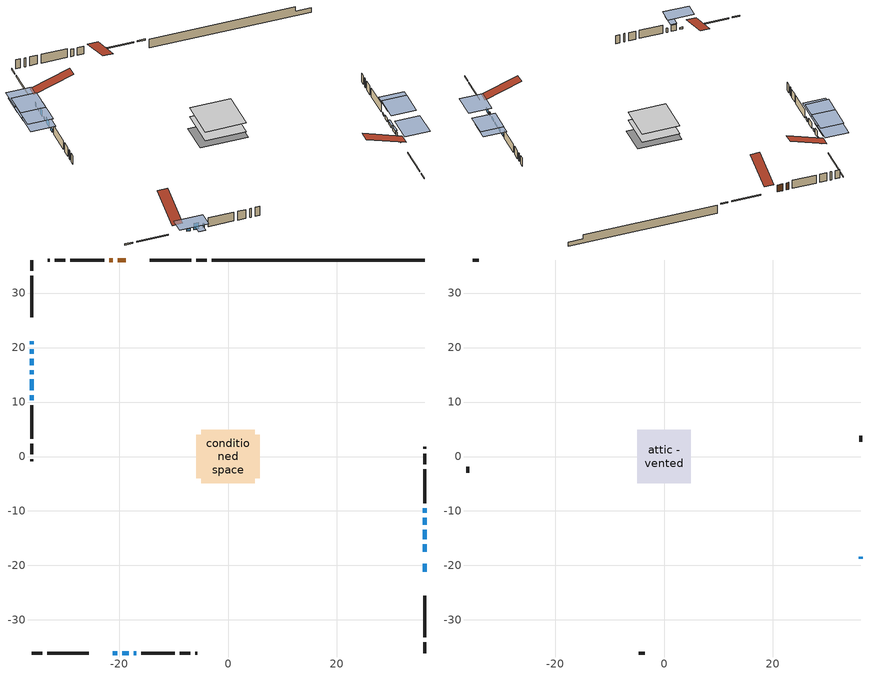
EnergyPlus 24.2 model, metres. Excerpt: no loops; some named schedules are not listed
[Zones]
conditioned space
 floor adiabatic (AdiabaticFloorConstruction): -4.94,-4.94 -4.94,4.94 4.94,4.94 4.94,-4.94 z0.76
 floor foundation (Slab1 construction): -5.79,-3.96 -5.79,3.96 5.79,3.96 5.79,-3.96 z-1.68
 wall outside (RimJoist1 construction): -3.88,36.06 -5.82,36.06 / -36.06,-36.06 -34.12,-36.06 / -36.06,36.06 -36.06,34.12 / 36.06,-36.06 36.06,-34.12 z0.76:1.06
 wall outside (RimJoist2 construction): -6.75,36.06 -14.37,36.06 / -33.19,-36.06 -25.58,-36.06 / -36.06,33.19 -36.06,25.58 / 36.06,-33.19 36.06,-25.58 z0.76:1.06
 wall outside (AdiabaticWallConstruction 1): -18.76,36.06 -20.25,36.06 / -21.18,36.06 -21.82,36.06 z0.76:2.79
 wall outside (AdiabaticWallConstruction): 36.06,-21.18 36.06,-19.65 / 36.06,-12.51 36.06,-11.26 / -36.06,11.22 -36.06,10.36 z0.76:1.62; 36.06,-17.44 36.06,-16.09 / -36.06,15.8 -36.06,15.11 z0.76:1.5; 36.06,-15.16 36.06,-13.43 / -36.06,19.64 -36.06,18.88 / -21.18,-36.06 -20.32,-36.06 / 36.06,-10.34 36.06,-9.47 z0.76:1.35; -36.06,21.18 -36.06,20.57 z0.76:1.83; -19.39,-36.06 -18.19,-36.06 z0.76:2.51; -17.27,-36.06 -16.88,-36.06 z0.76:1.98; -36.06,17.95 -36.06,16.73 z0.76:2.54; -36.06,14.19 -36.06,12.15 z0.76:2.49
 wall outside (Wall1 construction): -22.75,36.06 -28.95,36.06 / -15.95,-36.06 -9.75,-36.06 / -36.06,9.43 -36.06,3.23 / 36.06,-8.54 36.06,-2.34 z0.76:3.2
 wall outside (Wall2 construction): -29.88,36.06 -31.79,36.06 / -8.82,-36.06 -6.91,-36.06 / -36.06,2.3 -36.06,0.39 / 36.06,-1.41 36.06,0.5 z0.76:3.2
 wall outside (Wall3 construction): -32.72,36.06 -33.1,36.06 / -5.99,-36.06 -5.6,-36.06 / -36.06,-0.54 -36.06,-0.92 / 36.06,1.43 36.06,1.81 z0.76:3.2
 wall foundation (FoundationWall1 construction): -2.95,36.06,-1.68 -2.95,36.06,0.76 32.16,36.06,0.76 32.16,36.06,-0.5 36.06,36.06,-0.5 36.06,36.06,-1.68
 window (WindowConstruction): 36.06,-21.18 36.06,-19.65 z0.76:1.62
 window (WindowConstruction 9): 36.06,-17.44 36.06,-16.09 z0.76:1.5
 window (WindowConstruction 10): 36.06,-15.16 36.06,-13.44 z0.76:1.35
 window (WindowConstruction 11): -36.06,21.18 -36.06,20.57 z0.76:1.83
 window (WindowConstruction 12): -36.06,19.64 -36.06,18.88 z0.76:1.35
 window (WindowConstruction 13): -21.18,-36.06 -20.32,-36.06 z0.76:1.35
 window (WindowConstruction 1): 36.06,-12.51 36.06,-11.26 z0.76:1.62
 window (WindowConstruction 2): 36.06,-10.33 36.06,-9.47 z0.76:1.35
 window (WindowConstruction 3): -19.39,-36.06 -18.19,-36.06 z0.76:2.51
 window (WindowConstruction 8): -17.26,-36.06 -16.88,-36.06 z0.76:1.98
 window (WindowConstruction 4): -36.06,17.95 -36.06,16.73 z0.76:2.54
 window (WindowConstruction 5): -36.06,15.8 -36.06,15.11 z0.76:1.5
 window (WindowConstruction 6): -36.06,14.19 -36.06,12.15 z0.76:2.49
 window (WindowConstruction 7): -36.06,11.22 -36.06,10.36 z0.76:1.62
 door (Door): -18.77,36.06 -20.25,36.06 z0.76:2.79
 door (Door 1): -21.18,36.06 -21.82,36.06 z0.76:2.79
 ceiling adiabatic (AdiabaticFloorConstruction): 4.94,-4.94 4.94,4.94 -4.94,4.94 -4.94,-4.94 z0.76
attic - vented
 floor to conditioned space (Floor1 construction Reversed): -4.95,-4.95 -4.95,4.95 4.95,4.95 4.95,-4.95 z3.2
 wall outside (AdiabaticWallConstruction): 36.06,-18.73 36.06,-18.36 z0.76:1.98
 wall outside (Wall4 construction): -34.03,36.06 -35.13,36.06 / -4.68,-36.06 -3.57,-36.06 / -36.06,-1.85 -36.06,-2.95 / 36.06,2.74 36.06,3.84 z0.76:3.2
 window (WindowConstruction 14): 36.06,-18.73 36.06,-18.37 z0.76:1.98
 roof outside (Roof1 construction): -17.84,36.06,3.2 -17.84,26.43,6.41 -15.3,26.43,6.41 -15.3,36.06,3.2; -22.11,-36.06,3.2 -22.11,-26.43,6.41 -24.65,-26.43,6.41 -24.65,-36.06,3.2; -36.06,22.11,3.2 -26.43,22.11,6.41 -26.43,24.65,6.41 -36.06,24.65,3.2; 36.06,-22.11,3.2 26.43,-22.11,6.41 26.43,-24.65,6.41 36.06,-24.65,3.2
shading: 36.06,-17.21 36.06,-23.62 42.16,-23.62 42.16,-17.21 z4.06; 36.06,-15.89 36.06,-17.64 36.47,-17.64 36.47,-15.89 z1.7; 36.06,-13.23 36.06,-15.36 36.47,-15.36 36.47,-13.23 z1.55; -36.06,18.13 -36.06,23.62 -42.16,23.62 -42.16,18.13 z4.27; -36.06,16.44 -36.06,22.08 -42.16,22.08 -42.16,16.44 z3.79; -17.27,-36.06 -24.23,-36.06 -24.23,-39.72 -17.27,-39.72 z4.4; 36.06,-8.82 36.06,-14.95 42.16,-14.95 42.16,-8.82 z4.06; 36.06,-7.03 36.06,-12.78 42.16,-12.78 42.16,-7.03 z3.79; -17.94,-36.06 -19.64,-36.06 -19.64,-39.72 -17.94,-39.72 z2.76; -36.06,14.29 -36.06,20.39 -42.16,20.39 -42.16,14.29 z4.98; -36.06,12.67 -36.06,18.24 -42.16,18.24 -42.16,12.67 z3.94; -36.06,9.71 -36.06,16.63 -42.16,16.63 -42.16,9.71 z4.93; -36.06,7.92 -36.06,13.66 -42.16,13.66 -42.16,7.92 z4.06
[Building]
Building 1: Terrain=Suburbs
[Site:Location]
Ottawa Intl AP_ON: Latitude {deg}=45.32; Longitude {deg}=-75.67; Time Zone {hr}=-5; Elevation {m}=115; Keep Site Location Information=Yes
[Site:GroundTemperature:Shallow]
1.18808, -1.19398, -1.38475, -0.254337, 4.28362, 8.80044, 12.7163, 15.1969, 15.4076, 13.3901, 9.57408, 5.19582
[Site:WaterMainsTemperature]
Calculation Method=Schedule; Temperature Schedule=mains temperature schedule
[Material] Roughness=Rough; Thermal Absorptance=0.9
Name | Thickness {m} | Conductivity {W/m-K} | Density {kg/m3} | Specific Heat {J/kg-K} | Solar Absorptance | Visible Absorptance
asphalt or fiberglass shingles | 0.00635 | 0.162714 | 1121.4 | 1465.45 | 0.4 | 0.4
ceiling loosefill ins | 0.338667 | 0.0480833 | 16.02 | 1046.75 | 0.7 | 0.7
ceiling stud and cavity | 0.1397 | 0.374227 | 65.682 | 1177.47 | 0.7 | 0.7
concrete 4.0 in. | 0.1016 | 1.803125 | 2242.8 | 837.4 | 0.7 | 0.7
concrete 8.0 in. | 0.2032 | 1.803125 | 2242.8 | 837.4 | 0.7 | 0.7
door material | 0.04445 | 0.053851 | 512.64 | 1214.23 | 0.7 | 0.7
exterior vertical ins | 0.0119616 | 0.029427 | 32.04 | 1214.23 | 0.7 | 0.7
floor covering | 0.0127 | 0.0433444 | 54.468 | 1339.84 | 0.6 | 0.6
floor rigid ins; wall rigid ins | 0.512978 | 0.029427 | 32.04 | 1214.23 | 0.7 | 0.7
floor stud and cavity | 0.1397 | 1.75129 | 37.0049 | 1207.88 | 0.7 | 0.7
furniture material conditioned space 1 | 0.1524 | 0.115458 | 640.8 | 1214.23 | 0.6 | 0.6
gypsum board | 0.0127 | 0.160291 | 801 | 837.4 | 0.6 | 0.6
gypsum board 1 | 0.0127 | 0.160291 | 801 | 837.4 | 0.7 | 0.7
osb sheathing 0.5 in. | 0.0127 | 0.115458 | 512.64 | 1214.23 | 0.7 | 0.7
osb sheathing 0.75 in. | 0.01905 | 0.115458 | 512.64 | 1214.23 | 0.7 | 0.7
osb sheathing 2.0 in. | 0.0508 | 0.115458 | 512.64 | 1214.23 | 0.7 | 0.7
rim joist rigid ins | 0.051816 | 0.029427 | 32.04 | 1214.23 | 0.7 | 0.7
rim joist stud and cavity | 0.0508 | 0.0341995 | 125.044 | 1163.47 | 0.6 | 0.6
rim joist stud and cavity 1 | 0.0508 | 0.0384369 | 125.044 | 1163.47 | 0.6 | 0.6
wall stud and cavity | 0.1397 | 0.0981912 | 139.0536 | 1170.24 | 0.7 | 0.7
wall stud and cavity 1 | 0.1397 | 0.0927935 | 139.0536 | 1170.24 | 0.7 | 0.7
wall stud and cavity 2 | 0.1397 | 0.157732 | 139.0536 | 1170.24 | 0.7 | 0.7
wall stud and cavity 3 | 0.0889 | 6.1454 | 50.32683 | 1063.81 | 0.6 | 0.6
wall stud and cavity 4 | 0.0889 | 0.380278 | 52.3479 | 1209.89 | 0.7 | 0.7
wall stud and cavity 5 | 0.0889 | 0.391764 | 83.0341 | 1211.67 | 0.7 | 0.7
wood siding | 0.0254 | 0.102417 | 544.68 | 1172.36 | 0.4 | 0.4
wood siding 1 | 0.00254 | 0.102417 | 544.68 | 1172.36 | 0.4 | 0.4
wood siding 2; wood siding 3; wood siding 4 | 0.0254 | 0.102417 | 544.68 | 1172.36 | 0.7 | 0.7
[WindowMaterial:SimpleGlazingSystem]
Name | U-Factor {W/m2-K} | Solar Heat Gain Coefficient
WindowMaterial | 2.29902 | 0.52
WindowMaterial 1 | 2.347853 | 0.5
WindowMaterial 10 | 7.55855 | 0.69
WindowMaterial 11 | 2.47107 | 0.45
WindowMaterial 12 | 7.63918 | 0.68
WindowMaterial 13 | 4.397611 | 0.64
WindowMaterial 2 | 2.75156 | 0.34
WindowMaterial 3 | 2.11562 | 0.58
WindowMaterial 4 | 2.10994 | 0.58
WindowMaterial 5 | 7.56366 | 0.68
WindowMaterial 6 | 2.03613 | 0.61
WindowMaterial 7 | 2.46539 | 0.46
WindowMaterial 8 | 4.36809 | 0.64
WindowMaterial 9 | 7.22469 | 0.73
[Construction]
AdiabaticFloorConstruction: floor stud and cavity, floor rigid ins, osb sheathing 0.75 in., floor covering
AdiabaticWallConstruction: wood siding 3, wall rigid ins, wall stud and cavity 4, gypsum board
AdiabaticWallConstruction 1: wood siding 4, wall rigid ins, wall stud and cavity 4, gypsum board
Door; Door 1: door material
Floor1 construction Reversed: gypsum board, ceiling stud and cavity, ceiling loosefill ins
FoundationWall1 construction: concrete 8.0 in., gypsum board 1
furniture construction conditioned space 1: furniture material conditioned space 1
PartitionWallConstruction: gypsum board, wall stud and cavity 5, gypsum board
RimJoist1 construction: wood siding 2, osb sheathing 2.0 in., rim joist stud and cavity
RimJoist2 construction: wood siding 2, rim joist rigid ins, osb sheathing 2.0 in., rim joist stud and cavity 1
Roof1 construction: asphalt or fiberglass shingles
Slab1 construction: concrete 4.0 in.
Wall1 construction: wood siding, osb sheathing 0.5 in., wall stud and cavity, gypsum board
Wall2 construction: wood siding, osb sheathing 0.5 in., wall stud and cavity 1, gypsum board
Wall3 construction: wood siding, osb sheathing 0.5 in., wall stud and cavity 2, gypsum board
Wall4 construction: wood siding 1, wall stud and cavity 3
WindowConstruction: WindowMaterial
WindowConstruction 1: WindowMaterial 1
WindowConstruction 10; WindowConstruction 13: WindowMaterial 10
WindowConstruction 11: WindowMaterial 11
WindowConstruction 12: WindowMaterial 12
WindowConstruction 14: WindowMaterial 13
WindowConstruction 2: WindowMaterial 2
WindowConstruction 3: WindowMaterial 3
WindowConstruction 4: WindowMaterial 4
WindowConstruction 5: WindowMaterial 5
WindowConstruction 6: WindowMaterial 6
WindowConstruction 7: WindowMaterial 7
WindowConstruction 8: WindowMaterial 8
WindowConstruction 9: WindowMaterial 9
[Zone] Multiplier=1; Part of Total Floor Area=Yes
Name | Volume {m3}
attic - vented | 50.9984
conditioned space | 490.3
[Space]
Name | Zone | Volume {m3}
attic - vented 1 | attic - vented | 50.9984
conditioned space 1 | conditioned space | 490.3
[ZoneInfiltration:EffectiveLeakageArea]
infil attic - vented 1: Zone or Space=attic - vented 1; Schedule=Always On Discrete; Effective Air Leakage Area {cm2}=4119.16; Stack Coefficient=0.000392977; Wind Coefficient=1.33938e-05
[ZoneMixing]
whole house fan mix: Zone or Space=attic - vented; Schedule=Always On Continuous; Design Flow Rate Calculation Method=Flow/Zone; Design Flow Rate {m3/s}=0; Source Zone or Space=conditioned space
[SurfaceProperty:ExposedFoundationPerimeter]
Slab1: Exposed Perimeter Calculation Method=TotalExposedPerimeter; Total Exposed Perimeter {m}=39.015
[InternalMass] Zone or ZoneList=conditioned space; Space or SpaceList=conditioned space 1
Name | Construction | Surface Area {m2}
furniture mass conditioned space 1 | furniture construction conditioned space 1 | 75.8401
partition wall mass | PartitionWallConstruction | 189.6
[Lights]
interior lighting: Zone or ZoneList or Space or SpaceList=conditioned space 1; Schedule=interior lighting schedule; Design Level Calculation Method=LightingLevel; Lighting Level {W}=343.2; Return Air Fraction=0; Fraction Radiant=0.6; Fraction Visible=0.2; Fraction Replaceable=1
[People]
occupants: Zone or ZoneList or Space or SpaceList=conditioned space 1; Number of People Schedule=occupants schedule; Number of People Calculation Method=People; Number of People=3; Fraction Radiant=0.314171; Sensible Heat Fraction=0.56303; Activity Level Schedule=occupants activity schedule; Carbon Dioxide Generation Rate {m3/s-W}=0; Enable ASHRAE 55 Comfort Warnings=No; Mean Radiant Temperature Calculation Type=EnclosureAveraged
[ElectricEquipment] Zone or ZoneList or Space or SpaceList=conditioned space 1; Design Level Calculation Method=EquipmentLevel
Name | Schedule | Design Level {W} | Fraction Latent | Fraction Radiant | Fraction Lost
clothes dryer | clothes dryer schedule | 140.772 | 0.015 | 0.081 | 0.85
clothes washer | clothes washer schedule | 32.1985 | 0.03 | 0.162 | 0.7
cooking range | cooking range schedule | 215.147 | 0.08 | 0.432 | 0.2
dishwasher | dishwasher schedule | 66.8632 | 0.3 | 0.18 | 0.4
fridge | fridge schedule | 72.9452 | 0 | 0.6 | 0
mech vent house fan | mech vent house fan schedule | 19.9167 | 0 | 0 | 0.5
mech vent house fan cfis | mech vent house fan cfis schedule | 0 | 0 | 0 | 0
misc plug loads | misc plug loads schedule | 494.7 | 0.045 | 0.513 | 0.1
whole house fan | Always On Discrete | 0 | 0 | 0 | 1
[OtherEquipment] Zone or ZoneList or Space or SpaceList=conditioned space 1; Design Level Calculation Method=EquipmentLevel
Name | Fuel Type | Schedule | Design Level {W} | Fraction Latent | Fraction Radiant | Fraction Lost
clothes dryer 1 | Electricity | clothes dryer schedule | 0 | 0.015 | 0.081 | 0.85
cooking range 1 | Electricity | cooking range schedule | 0 | 0.08 | 0.432 | 0.2
general water use latent | None | general water use schedule | 62.594 | 1 | 0 | 0
general water use sensible | None | general water use schedule | -61.6891 | 0 | 0.6 | 0
mech vent house fan latent load | None | Always On Discrete | 0 | 1 | 0 | 0
mech vent house fan sensible load | None | Always On Discrete | 0 | 0 | 0 | 0
water heater energy adjustment1 | Electricity | Always On Discrete | 0.01 | 0 | 0 | 1
[ZoneInfiltration:DesignFlowRate] Zone or ZoneList or Space or SpaceList=conditioned space 1; Schedule=Always On Discrete; Design Flow Rate Calculation Method=Flow/Zone; Design Flow Rate {m3/s}=0
infil flow; natural vent flow; whole house fan flow
[ZoneControl:Thermostat]
conditioned space Thermostat: Zone or ZoneList=conditioned space; Control Type Schedule=conditioned space Thermostat Schedule; Control 1=conditioned space temperature setpoint; Temperature Difference Between Cutout And Setpoint {deltaC}=0
[ThermostatSetpoint:DualSetpoint]
conditioned space temperature setpoint: Heating Setpoint Temperature Schedule=heating setpoint; Cooling Setpoint Temperature Schedule=cooling setpoint
[Zone equipment]
conditioned space: electric baseboard
[Foundation:Kiva]
Foundation Kiva 1: Initial Indoor Air Temperature {C}=18; Wall Height Above Grade {m}=0.759988; Wall Depth Below Slab {m}=0.2032; Custom Block Material Name 1=exterior vertical ins; Custom Block Depth 1 {m}=2.43998; Custom Block X Position 1 {m}=0.2159; Custom Block Z Position 1 {m}=0
[Foundation:Kiva:Settings]
Soil Conductivity {W/m-K}=0.849921; Soil Density {kg/m3}=1842.3; Soil Specific Heat {J/kg-K}=418.7; Ground Solar Absorptivity=0.9; Ground Thermal Absorptivity=0.9; Ground Surface Roughness {m}=0.03; Far-Field Width {m}=40; Deep-Ground Boundary Condition=ZeroFlux; Deep-Ground Depth {m}=40; Minimum Cell Dimension {m}=0.2; Maximum Cell Growth Coefficient=3; Simulation Timestep=Timestep
[Exterior:Lights]
exterior lighting: Schedule=exterior lighting schedule; Design Level {W}=75.6
[EnergyManagementSystem:Sensor] Output:Variable or Output:Meter Index Key=conditioned space
Name | Output:Variable or Output:Meter
conditioned_space_clg_unmet_s | Zone Cooling Setpoint Not Met Time
conditioned_space_htg_unmet_s | Zone Heating Setpoint Not Met Time
fridge_tin_s; tin_s; tin_s_1 | Zone Mean Air Temperature
tout_s | Zone Outdoor Air Drybulb Temperature
win_s | Zone Air Humidity Ratio
[Schedule:Constant]
Name | Hourly Value
Always On Continuous; mech vent house fan schedule; mech vent house fan cfis schedule; Always On Discrete | 1
occupants activity schedule | 117.228
fridge schedule | 0
[Schedule:Week:Daily]
interior lighting schedule Week Rule - Jan1-Jan27: interior lighting schedule day, interior lighting schedule day, interior lighting schedule day, interior lighting schedule day, interior lighting schedule day, interior lighting schedule day, interior lighting schedule day, interior lighting schedule default day, interior lighting schedule default day, interior lighting schedule default day, interior lighting schedule default day, interior lighting schedule default day
interior lighting schedule Week Rule - Jan28-Feb3: interior lighting schedule day, interior lighting schedule day, interior lighting schedule day, interior lighting schedule day, interior lighting schedule day 1, interior lighting schedule day 1, interior lighting schedule day 1, interior lighting schedule default day, interior lighting schedule default day, interior lighting schedule default day, interior lighting schedule default day, interior lighting schedule default day
interior lighting schedule Week Rule - Feb4-Feb24: interior lighting schedule day 1, interior lighting schedule day 1, interior lighting schedule day 1, interior lighting schedule day 1, interior lighting schedule day 1, interior lighting schedule day 1, interior lighting schedule day 1, interior lighting schedule default day, interior lighting schedule default day, interior lighting schedule default day, interior lighting schedule default day, interior lighting schedule default day
interior lighting schedule Week Rule - Feb25-Mar3: interior lighting schedule day 1, interior lighting schedule day 1, interior lighting schedule day 1, interior lighting schedule day 1, interior lighting schedule day 2, interior lighting schedule day 2, interior lighting schedule day 2, interior lighting schedule default day, interior lighting schedule default day, interior lighting schedule default day, interior lighting schedule default day, interior lighting schedule default day
interior lighting schedule Week Rule - Mar4-Mar31: interior lighting schedule day 2, interior lighting schedule day 2, interior lighting schedule day 2, interior lighting schedule day 2, interior lighting schedule day 2, interior lighting schedule day 2, interior lighting schedule day 2, interior lighting schedule default day, interior lighting schedule default day, interior lighting schedule default day, interior lighting schedule default day, interior lighting schedule default day
interior lighting schedule Week Rule - Apr1-Apr28: interior lighting schedule day 3, interior lighting schedule day 3, interior lighting schedule day 3, interior lighting schedule day 3, interior lighting schedule day 3, interior lighting schedule day 3, interior lighting schedule day 3, interior lighting schedule default day, interior lighting schedule default day, interior lighting schedule default day, interior lighting schedule default day, interior lighting schedule default day
interior lighting schedule Week Rule - Apr29-May5: interior lighting schedule day 3, interior lighting schedule day 3, interior lighting schedule day 4, interior lighting schedule day 4, interior lighting schedule day 4, interior lighting schedule day 4, interior lighting schedule day 4, interior lighting schedule default day, interior lighting schedule default day, interior lighting schedule default day, interior lighting schedule default day, interior lighting schedule default day
interior lighting schedule Week Rule - May6-May26: interior lighting schedule day 4, interior lighting schedule day 4, interior lighting schedule day 4, interior lighting schedule day 4, interior lighting schedule day 4, interior lighting schedule day 4, interior lighting schedule day 4, interior lighting schedule default day, interior lighting schedule default day, interior lighting schedule default day, interior lighting schedule default day, interior lighting schedule default day
interior lighting schedule Week Rule - May27-Jun2: interior lighting schedule day 4, interior lighting schedule day 4, interior lighting schedule day 4, interior lighting schedule day 4, interior lighting schedule day 4, interior lighting schedule day 5, interior lighting schedule day 5, interior lighting schedule default day, interior lighting schedule default day, interior lighting schedule default day, interior lighting schedule default day, interior lighting schedule default day
interior lighting schedule Week Rule - Jun3-Jun30: interior lighting schedule day 5, interior lighting schedule day 5, interior lighting schedule day 5, interior lighting schedule day 5, interior lighting schedule day 5, interior lighting schedule day 5, interior lighting schedule day 5, interior lighting schedule default day, interior lighting schedule default day, interior lighting schedule default day, interior lighting schedule default day, interior lighting schedule default day
interior lighting schedule Week Rule - Jul1-Jul28: interior lighting schedule day 6, interior lighting schedule day 6, interior lighting schedule day 6, interior lighting schedule day 6, interior lighting schedule day 6, interior lighting schedule day 6, interior lighting schedule day 6, interior lighting schedule default day, interior lighting schedule default day, interior lighting schedule default day, interior lighting schedule default day, interior lighting schedule default day
interior lighting schedule Week Rule - Jul29-Aug4: interior lighting schedule day 6, interior lighting schedule day 6, interior lighting schedule day 6, interior lighting schedule day 7, interior lighting schedule day 7, interior lighting schedule day 7, interior lighting schedule day 7, interior lighting schedule default day, interior lighting schedule default day, interior lighting schedule default day, interior lighting schedule default day, interior lighting schedule default day
interior lighting schedule Week Rule - Aug5-Aug25: interior lighting schedule day 7, interior lighting schedule day 7, interior lighting schedule day 7, interior lighting schedule day 7, interior lighting schedule day 7, interior lighting schedule day 7, interior lighting schedule day 7, interior lighting schedule default day, interior lighting schedule default day, interior lighting schedule default day, interior lighting schedule default day, interior lighting schedule default day
interior lighting schedule Week Rule - Aug26-Sep1: interior lighting schedule day 7, interior lighting schedule day 7, interior lighting schedule day 7, interior lighting schedule day 7, interior lighting schedule day 7, interior lighting schedule day 7, interior lighting schedule day 8, interior lighting schedule default day, interior lighting schedule default day, interior lighting schedule default day, interior lighting schedule default day, interior lighting schedule default day
interior lighting schedule Week Rule - Sep2-Sep29: interior lighting schedule day 8, interior lighting schedule day 8, interior lighting schedule day 8, interior lighting schedule day 8, interior lighting schedule day 8, interior lighting schedule day 8, interior lighting schedule day 8, interior lighting schedule default day, interior lighting schedule default day, interior lighting schedule default day, interior lighting schedule default day, interior lighting schedule default day
interior lighting schedule Week Rule - Sep30-Oct6: interior lighting schedule day 8, interior lighting schedule day 9, interior lighting schedule day 9, interior lighting schedule day 9, interior lighting schedule day 9, interior lighting schedule day 9, interior lighting schedule day 9, interior lighting schedule default day, interior lighting schedule default day, interior lighting schedule default day, interior lighting schedule default day, interior lighting schedule default day
interior lighting schedule Week Rule - Oct7-Oct27: interior lighting schedule day 9, interior lighting schedule day 9, interior lighting schedule day 9, interior lighting schedule day 9, interior lighting schedule day 9, interior lighting schedule day 9, interior lighting schedule day 9, interior lighting schedule default day, interior lighting schedule default day, interior lighting schedule default day, interior lighting schedule default day, interior lighting schedule default day
interior lighting schedule Week Rule - Oct28-Nov3: interior lighting schedule day 9, interior lighting schedule day 9, interior lighting schedule day 9, interior lighting schedule day 9, interior lighting schedule day 10, interior lighting schedule day 10, interior lighting schedule day 10, interior lighting schedule default day, interior lighting schedule default day, interior lighting schedule default day, interior lighting schedule default day, interior lighting schedule default day
interior lighting schedule Week Rule - Nov4-Nov24: interior lighting schedule day 10, interior lighting schedule day 10, interior lighting schedule day 10, interior lighting schedule day 10, interior lighting schedule day 10, interior lighting schedule day 10, interior lighting schedule day 10, interior lighting schedule default day, interior lighting schedule default day, interior lighting schedule default day, interior lighting schedule default day, interior lighting schedule default day
interior lighting schedule Week Rule - Nov25-Dec1: interior lighting schedule day 10, interior lighting schedule day 10, interior lighting schedule day 10, interior lighting schedule day 10, interior lighting schedule day 10, interior lighting schedule day 10, interior lighting schedule day 11, interior lighting schedule default day, interior lighting schedule default day, interior lighting schedule default day, interior lighting schedule default day, interior lighting schedule default day
interior lighting schedule Week Rule - Dec2-Dec31: interior lighting schedule day 11, interior lighting schedule day 11, interior lighting schedule day 11, interior lighting schedule day 11, interior lighting schedule day 11, interior lighting schedule day 11, interior lighting schedule day 11, interior lighting schedule default day, interior lighting schedule default day, interior lighting schedule default day, interior lighting schedule default day, interior lighting schedule default day
occupants schedule Week Rule - Jan1-Dec31: occupants schedule day, occupants schedule day, occupants schedule day, occupants schedule day, occupants schedule day, occupants schedule day, occupants schedule day, occupants schedule default day, occupants schedule default day, occupants schedule default day, occupants schedule default day, occupants schedule default day
clothes dryer schedule Week Rule - Jan1-Dec31: clothes dryer schedule day, clothes dryer schedule day, clothes dryer schedule day, clothes dryer schedule day, clothes dryer schedule day, clothes dryer schedule day, clothes dryer schedule day, clothes dryer schedule default day, clothes dryer schedule default day, clothes dryer schedule default day, clothes dryer schedule default day, clothes dryer schedule default day
clothes washer schedule Week Rule - Jan1-Dec31: clothes washer schedule day, clothes washer schedule day, clothes washer schedule day, clothes washer schedule day, clothes washer schedule day, clothes washer schedule day, clothes washer schedule day, clothes washer schedule default day, clothes washer schedule default day, clothes washer schedule default day, clothes washer schedule default day, clothes washer schedule default day
cooking range schedule Week Rule - Jan1-Dec31: cooking range schedule day, cooking range schedule day, cooking range schedule day, cooking range schedule day, cooking range schedule day, cooking range schedule day, cooking range schedule day, cooking range schedule default day, cooking range schedule default day, cooking range schedule default day, cooking range schedule default day, cooking range schedule default day
dishwasher schedule Week Rule - Jan1-Dec31: dishwasher schedule day, dishwasher schedule day, dishwasher schedule day, dishwasher schedule day, dishwasher schedule day, dishwasher schedule day, dishwasher schedule day, dishwasher schedule default day, dishwasher schedule default day, dishwasher schedule default day, dishwasher schedule default day, dishwasher schedule default day
misc plug loads schedule Week Rule - Jan1-Dec31: misc plug loads schedule day, misc plug loads schedule day, misc plug loads schedule day, misc plug loads schedule day, misc plug loads schedule day, misc plug loads schedule day, misc plug loads schedule day, misc plug loads schedule default day, misc plug loads schedule default day, misc plug loads schedule default day, misc plug loads schedule default day, misc plug loads schedule default day
general water use schedule Week Rule - Jan1-Dec31: general water use schedule day, general water use schedule day, general water use schedule day, general water use schedule day, general water use schedule day, general water use schedule day, general water use schedule day, general water use schedule default day, general water use schedule default day, general water use schedule default day, general water use schedule default day, general water use schedule default day
exterior lighting schedule Week Rule - Jan1-Jan27: exterior lighting schedule day, exterior lighting schedule day, exterior lighting schedule day, exterior lighting schedule day, exterior lighting schedule day, exterior lighting schedule day, exterior lighting schedule day, exterior lighting schedule default day, exterior lighting schedule default day, exterior lighting schedule default day, exterior lighting schedule default day, exterior lighting schedule default day
exterior lighting schedule Week Rule - Jan28-Feb3: exterior lighting schedule day, exterior lighting schedule day, exterior lighting schedule day, exterior lighting schedule day, exterior lighting schedule day 1, exterior lighting schedule day 1, exterior lighting schedule day 1, exterior lighting schedule default day, exterior lighting schedule default day, exterior lighting schedule default day, exterior lighting schedule default day, exterior lighting schedule default day
exterior lighting schedule Week Rule - Feb4-Feb24: exterior lighting schedule day 1, exterior lighting schedule day 1, exterior lighting schedule day 1, exterior lighting schedule day 1, exterior lighting schedule day 1, exterior lighting schedule day 1, exterior lighting schedule day 1, exterior lighting schedule default day, exterior lighting schedule default day, exterior lighting schedule default day, exterior lighting schedule default day, exterior lighting schedule default day
exterior lighting schedule Week Rule - Feb25-Mar3: exterior lighting schedule day 1, exterior lighting schedule day 1, exterior lighting schedule day 1, exterior lighting schedule day 1, exterior lighting schedule day 2, exterior lighting schedule day 2, exterior lighting schedule day 2, exterior lighting schedule default day, exterior lighting schedule default day, exterior lighting schedule default day, exterior lighting schedule default day, exterior lighting schedule default day
exterior lighting schedule Week Rule - Mar4-Mar31: exterior lighting schedule day 2, exterior lighting schedule day 2, exterior lighting schedule day 2, exterior lighting schedule day 2, exterior lighting schedule day 2, exterior lighting schedule day 2, exterior lighting schedule day 2, exterior lighting schedule default day, exterior lighting schedule default day, exterior lighting schedule default day, exterior lighting schedule default day, exterior lighting schedule default day
exterior lighting schedule Week Rule - Apr1-Apr28: exterior lighting schedule day 3, exterior lighting schedule day 3, exterior lighting schedule day 3, exterior lighting schedule day 3, exterior lighting schedule day 3, exterior lighting schedule day 3, exterior lighting schedule day 3, exterior lighting schedule default day, exterior lighting schedule default day, exterior lighting schedule default day, exterior lighting schedule default day, exterior lighting schedule default day
exterior lighting schedule Week Rule - Apr29-May5: exterior lighting schedule day 3, exterior lighting schedule day 3, exterior lighting schedule day 4, exterior lighting schedule day 4, exterior lighting schedule day 4, exterior lighting schedule day 4, exterior lighting schedule day 4, exterior lighting schedule default day, exterior lighting schedule default day, exterior lighting schedule default day, exterior lighting schedule default day, exterior lighting schedule default day
exterior lighting schedule Week Rule - May6-May26: exterior lighting schedule day 4, exterior lighting schedule day 4, exterior lighting schedule day 4, exterior lighting schedule day 4, exterior lighting schedule day 4, exterior lighting schedule day 4, exterior lighting schedule day 4, exterior lighting schedule default day, exterior lighting schedule default day, exterior lighting schedule default day, exterior lighting schedule default day, exterior lighting schedule default day
exterior lighting schedule Week Rule - May27-Jun2: exterior lighting schedule day 4, exterior lighting schedule day 4, exterior lighting schedule day 4, exterior lighting schedule day 4, exterior lighting schedule day 4, exterior lighting schedule day 5, exterior lighting schedule day 5, exterior lighting schedule default day, exterior lighting schedule default day, exterior lighting schedule default day, exterior lighting schedule default day, exterior lighting schedule default day
exterior lighting schedule Week Rule - Jun3-Jun30: exterior lighting schedule day 5, exterior lighting schedule day 5, exterior lighting schedule day 5, exterior lighting schedule day 5, exterior lighting schedule day 5, exterior lighting schedule day 5, exterior lighting schedule day 5, exterior lighting schedule default day, exterior lighting schedule default day, exterior lighting schedule default day, exterior lighting schedule default day, exterior lighting schedule default day
exterior lighting schedule Week Rule - Jul1-Jul28: exterior lighting schedule day 6, exterior lighting schedule day 6, exterior lighting schedule day 6, exterior lighting schedule day 6, exterior lighting schedule day 6, exterior lighting schedule day 6, exterior lighting schedule day 6, exterior lighting schedule default day, exterior lighting schedule default day, exterior lighting schedule default day, exterior lighting schedule default day, exterior lighting schedule default day
exterior lighting schedule Week Rule - Jul29-Aug4: exterior lighting schedule day 6, exterior lighting schedule day 6, exterior lighting schedule day 6, exterior lighting schedule day 7, exterior lighting schedule day 7, exterior lighting schedule day 7, exterior lighting schedule day 7, exterior lighting schedule default day, exterior lighting schedule default day, exterior lighting schedule default day, exterior lighting schedule default day, exterior lighting schedule default day
exterior lighting schedule Week Rule - Aug5-Aug25: exterior lighting schedule day 7, exterior lighting schedule day 7, exterior lighting schedule day 7, exterior lighting schedule day 7, exterior lighting schedule day 7, exterior lighting schedule day 7, exterior lighting schedule day 7, exterior lighting schedule default day, exterior lighting schedule default day, exterior lighting schedule default day, exterior lighting schedule default day, exterior lighting schedule default day
[Schedule:Year]
interior lighting schedule: interior lighting schedule Week Rule - Jan1-Jan27, 1, 1, 1, 27, interior lighting schedule Week Rule - Jan28-Feb3, 1, 28, 2, 3, interior lighting schedule Week Rule - Feb4-Feb24, 2, 4, 2, 24, interior lighting schedule Week Rule - Feb25-Mar3, 2, 25, 3, 3, interior lighting schedule Week Rule - Mar4-Mar31, 3, 4, 3, 31, interior lighting schedule Week Rule - Apr1-Apr28, 4, 1, 4, 28, interior lighting schedule Week Rule - Apr29-May5, 4, 29, 5, 5, interior lighting schedule Week Rule - May6-May26, 5, 6, 5, 26, interior lighting schedule Week Rule - May27-Jun2, 5, 27, 6, 2, interior lighting schedule Week Rule - Jun3-Jun30, 6, 3, 6, 30, interior lighting schedule Week Rule - Jul1-Jul28, 7, 1, 7, 28, interior lighting schedule Week Rule - Jul29-Aug4, 7, 29, 8, 4, interior lighting schedule Week Rule - Aug5-Aug25, 8, 5, 8, 25, interior lighting schedule Week Rule - Aug26-Sep1, 8, 26, 9, 1, interior lighting schedule Week Rule - Sep2-Sep29, 9, 2, 9, 29, interior lighting schedule Week Rule - Sep30-Oct6, 9, 30, 10, 6, interior lighting schedule Week Rule - Oct7-Oct27, 10, 7, 10, 27, interior lighting schedule Week Rule - Oct28-Nov3, 10, 28, 11, 3, interior lighting schedule Week Rule - Nov4-Nov24, 11, 4, 11, 24, interior lighting schedule Week Rule - Nov25-Dec1, 11, 25, 12, 1, interior lighting schedule Week Rule - Dec2-Dec31, 12, 2, 12, 31
occupants schedule: occupants schedule Week Rule - Jan1-Dec31, 1, 1, 12, 31
clothes dryer schedule: clothes dryer schedule Week Rule - Jan1-Dec31, 1, 1, 12, 31
clothes washer schedule: clothes washer schedule Week Rule - Jan1-Dec31, 1, 1, 12, 31
cooking range schedule: cooking range schedule Week Rule - Jan1-Dec31, 1, 1, 12, 31
dishwasher schedule: dishwasher schedule Week Rule - Jan1-Dec31, 1, 1, 12, 31
misc plug loads schedule: misc plug loads schedule Week Rule - Jan1-Dec31, 1, 1, 12, 31
general water use schedule: general water use schedule Week Rule - Jan1-Dec31, 1, 1, 12, 31
exterior lighting schedule: exterior lighting schedule Week Rule - Jan1-Jan27, 1, 1, 1, 27, exterior lighting schedule Week Rule - Jan28-Feb3, 1, 28, 2, 3, exterior lighting schedule Week Rule - Feb4-Feb24, 2, 4, 2, 24, exterior lighting schedule Week Rule - Feb25-Mar3, 2, 25, 3, 3, exterior lighting schedule Week Rule - Mar4-Mar31, 3, 4, 3, 31, exterior lighting schedule Week Rule - Apr1-Apr28, 4, 1, 4, 28, exterior lighting schedule Week Rule - Apr29-May5, 4, 29, 5, 5, exterior lighting schedule Week Rule - May6-May26, 5, 6, 5, 26, exterior lighting schedule Week Rule - May27-Jun2, 5, 27, 6, 2, exterior lighting schedule Week Rule - Jun3-Jun30, 6, 3, 6, 30, exterior lighting schedule Week Rule - Jul1-Jul28, 7, 1, 7, 28, exterior lighting schedule Week Rule - Jul29-Aug4, 7, 29, 8, 4, exterior lighting schedule Week Rule - Aug5-Aug25, 8, 5, 8, 25, exterior lighting schedule Week Rule - Aug26-Sep1, 8, 26, 9, 1, exterior lighting schedule Week Rule - Sep2-Sep29, 9, 2, 9, 29, exterior lighting schedule Week Rule - Sep30-Oct6, 9, 30, 10, 6, exterior lighting schedule Week Rule - Oct7-Oct27, 10, 7, 10, 27, exterior lighting schedule Week Rule - Oct28-Nov3, 10, 28, 11, 3, exterior lighting schedule Week Rule - Nov4-Nov24, 11, 4, 11, 24, exterior lighting schedule Week Rule - Nov25-Dec1, 11, 25, 12, 1, exterior lighting schedule Week Rule - Dec2-Dec31, 12, 2, 12, 31
[Schedule:Compact]
conditioned space Thermostat Schedule: Through: 12/31, For: AllDays, Until: 24:00, 4
mains temperature schedule: Through: 01/01, For: AllDays, Until: 24:00, 5.98056, Through: 01/02, For: AllDays, Until: 24:00, 5.90111, Through: 01/03, For: AllDays, Until: 24:00, 5.82222, Through: 01/04, For: AllDays, Until: 24:00, 5.74556, Through: 01/05, For: AllDays, Until: 24:00, 5.66944, Through: 01/06, For: AllDays, Until: 24:00, 5.595, Through: 01/07, For: AllDays, Until: 24:00, 5.52222, Through: 01/08, For: AllDays, Until: 24:00, 5.45, Through: 01/09, For: AllDays, Until: 24:00, 5.38, Through: 01/10, For: AllDays, Until: 24:00, 5.31111, Through: 01/11, For: AllDays, Until: 24:00, 5.24333, Through: 01/12, For: AllDays, Until: 24:00, 5.17778, Through: 01/13, For: AllDays, Until: 24:00, 5.11333, Through: 01/14, For: AllDays, Until: 24:00, 5.05, Through: 01/15, For: AllDays, Until: 24:00, 4.98833, Through: 01/16, For: AllDays, Until: 24:00, 4.92889, Through: 01/17, For: AllDays, Until: 24:00, 4.87, Through: 01/18, For: AllDays, Until: 24:00, 4.81333, Through: 01/19, For: AllDays, Until: 24:00, 4.75833, Through: 01/20, For: AllDays, Until: 24:00, 4.70444, Through: 01/21, For: AllDays, Until: 24:00, 4.65278, Through: 01/22, For: AllDays, Until: 24:00, 4.60222, Through: 01/23, For: AllDays, Until: 24:00, 4.55333, Through: 01/24, For: AllDays, Until: 24:00, 4.50667, Through: 01/25, For: AllDays, Until: 24:00, 4.46111, Through: 01/26, For: AllDays, Until: 24:00, 4.41722, Through: 01/27, For: AllDays, Until: 24:00, 4.37556, Through: 01/28, For: AllDays, Until: 24:00, 4.335, Through: 01/29, For: AllDays, Until: 24:00, 4.29667, Through: 01/30, For: AllDays, Until: 24:00, 4.26, Through: 01/31, For: AllDays, Until: 24:00, 4.225, Through: 02/01, For: AllDays, Until: 24:00, 4.19167, Through: 02/02, For: AllDays, Until: 24:00, 4.16, Through: 02/03, For: AllDays, Until: 24:00, 4.13056, Through: 02/04, For: AllDays, Until: 24:00, 4.10278, Through: 02/05, For: AllDays, Until: 24:00, 4.07667, Through: 02/06, For: AllDays, Until: 24:00, 4.05222, Through: 02/07, For: AllDays, Until: 24:00, 4.03, Through: 02/08, For: AllDays, Until: 24:00, 4.00889, Through: 02/09, For: AllDays, Until: 24:00, 3.99056, Through: 02/10, For: AllDays, Until: 24:00, 3.97333, Through: 02/11, For: AllDays, Until: 24:00, 3.95833, Through: 02/12, For: AllDays, Until: 24:00, 3.945, Through: 02/13, For: AllDays, Until: 24:00, 3.93333, Through: 02/14, For: AllDays, Until: 24:00, 3.92389, Through: 02/15, For: AllDays, Until: 24:00, 3.91611, Through: 02/16, For: AllDays, Until: 24:00, 3.91, Through: 02/17, For: AllDays, Until: 24:00, 3.90611, Through: 02/18, For: AllDays, Until: 24:00, 3.90389, Through: 02/19, For: AllDays, Until: 24:00, 3.90389, Through: 02/20, For: AllDays, Until: 24:00, 3.905, Through: 02/21, For: AllDays, Until: 24:00, 3.90889, Through: 02/22, For: AllDays, Until: 24:00, 3.91389, Through: 02/23, For: AllDays, Until: 24:00, 3.92111, Through: 02/24, For: AllDays, Until: 24:00, 3.93, Through: 02/25, For: AllDays, Until: 24:00, 3.94056, Through: 02/26, For: AllDays, Until: 24:00, 3.95333, Through: 02/27, For: AllDays, Until: 24:00, 3.96778, Through: 02/28, For: AllDays, Until: 24:00, 3.98444, Through: 03/01, For: AllDays, Until: 24:00, 4.00278, Through: 03/02, For: AllDays, Until: 24:00, 4.02278, Through: 03/03, For: AllDays, Until: 24:00, 4.04444, Through: 03/04, For: AllDays, Until: 24:00, 4.06833, Through: 03/05, For: AllDays, Until: 24:00, 4.09389, Through: 03/06, For: AllDays, Until: 24:00, 4.12111, Through: 03/07, For: AllDays, Until: 24:00, 4.15, Through: 03/08, For: AllDays, Until: 24:00, 4.18111, Through: 03/09, For: AllDays, Until: 24:00, 4.21333, Through: 03/10, For: AllDays, Until: 24:00, 4.24778, Through: 03/11, For: AllDays, Until: 24:00, 4.28389, Through: 03/12, For: AllDays, Until: 24:00, 4.32222, Through: 03/13, For: AllDays, Until: 24:00, 4.36167, Through: 03/14, For: AllDays, Until: 24:00, 4.40333, Through: 03/15, For: AllDays, Until: 24:00, 4.44611, Through: 03/16, For: AllDays, Until: 24:00, 4.49111, Through: 03/17, For: AllDays, Until: 24:00, 4.53722, Through: 03/18, For: AllDays, Until: 24:00, 4.58556, Through: 03/19, For: AllDays, Until: 24:00, 4.63556, Through: 03/20, For: AllDays, Until: 24:00, 4.68667, Through: 03/21, For: AllDays, Until: 24:00, 4.74, Through: 03/22, For: AllDays, Until: 24:00, 4.79444, Through: 03/23, For: AllDays, Until: 24:00, 4.85111, Through: 03/24, For: AllDays, Until: 24:00, 4.90889, Through: 03/25, For: AllDays, Until: 24:00, 4.96833, Through: 03/26, For: AllDays, Until: 24:00, 5.02944, Through: 03/27, For: AllDays, Until: 24:00, 5.09167, Through: 03/28, For: AllDays, Until: 24:00, 5.15556, Through: 03/29, For: AllDays, Until: 24:00, 5.22111, Through: 03/30, For: AllDays, Until: 24:00, 5.28833, Through: 03/31, For: AllDays, Until: 24:00, 5.35667, Through: 04/01, For: AllDays, Until: 24:00, 5.42667, Through: 04/02, For: AllDays, Until: 24:00, 5.49778, Through: 04/03, For: AllDays, Until: 24:00, 5.57056, Through: 04/04, For: AllDays, Until: 24:00, 5.64444, Through: 04/05, For: AllDays, Until: 24:00, 5.71944, Through: 04/06, For: AllDays, Until: 24:00, 5.79611, Through: 04/07, For: AllDays, Until: 24:00, 5.87444, Through: 04/08, For: AllDays, Until: 24:00, 5.95389, Through: 04/09, For: AllDays, Until: 24:00, 6.03389, Through: 04/10, For: AllDays, Until: 24:00, 6.11611, Through: 04/11, For: AllDays, Until: 24:00, 6.19889, Through: 04/12, For: AllDays, Until: 24:00, 6.28278, Through: 04/13, For: AllDays, Until: 24:00, 6.36833, Through: 04/14, For: AllDays, Until: 24:00, 6.45444, Through: 04/15, For: AllDays, Until: 24:00, 6.54222, Through: 04/16, For: AllDays, Until: 24:00, 6.63056, Through: 04/17, For: AllDays, Until: 24:00, 6.72056, Through: 04/18, For: AllDays, Until: 24:00, 6.81111, Through: 04/19, For: AllDays, Until: 24:00, 6.90278, Through: 04/20, For: AllDays, Until: 24:00, 6.99556, Through: 04/21, For: AllDays, Until: 24:00, 7.08889, Through: 04/22, For: AllDays, Until: 24:00, 7.18333, Through: 04/23, For: AllDays, Until: 24:00, 7.27889, Through: 04/24, For: AllDays, Until: 24:00, 7.375, Through: 04/25, For: AllDays, Until: 24:00, 7.47222, Through: 04/26, For: AllDays, Until: 24:00, 7.57, Through: 04/27, For: AllDays, Until: 24:00, 7.66889, Through: 04/28, For: AllDays, Until: 24:00, 7.76833, Through: 04/29, For: AllDays, Until: 24:00, 7.86833, Through: 04/30, For: AllDays, Until: 24:00, 7.96889, Through: 05/01, For: AllDays, Until: 24:00, 8.07056, Through: 05/02, For: AllDays, Until: 24:00, 8.17278, Through: 05/03, For: AllDays, Until: 24:00, 8.275, Through: 05/04, For: AllDays, Until: 24:00, 8.37833, Through: 05/05, For: AllDays, Until: 24:00, 8.48222, Through: 05/06, For: AllDays, Until: 24:00, 8.58667, Through: 05/07, For: AllDays, Until: 24:00, 8.69111, Through: 05/08, For: AllDays, Until: 24:00, 8.79667, Through: 05/09, For: AllDays, Until: 24:00, 8.90222, Through: 05/10, For: AllDays, Until: 24:00, 9.00833, Through: 05/11, For: AllDays, Until: 24:00, 9.11444, Through: 05/12, For: AllDays, Until: 24:00, 9.22111, Through: 05/13, For: AllDays, Until: 24:00, 9.32778, Through: 05/14, For: AllDays, Until: 24:00, 9.435, Through: 05/15, For: AllDays, Until: 24:00, 9.54278, Through: 05/16, For: AllDays, Until: 24:00, 9.65, Through: 05/17, For: AllDays, Until: 24:00, 9.75778, Through: 05/18, For: AllDays, Until: 24:00, 9.86611, Through: 05/19, For: AllDays, Until: 24:00, 9.97389, Through: 05/20, For: AllDays, Until: 24:00, 10.0822, Through: 05/21, For: AllDays, Until: 24:00, 10.19, Through: 05/22, For: AllDays, Until: 24:00, 10.2983, Through: 05/23, For: AllDays, Until: 24:00, 10.4061, Through: 05/24, For: AllDays, Until: 24:00, 10.5139, Through: 05/25, For: AllDays, Until: 24:00, 10.6222, Through: 05/26, For: AllDays, Until: 24:00, 10.73, Through: 05/27, For: AllDays, Until: 24:00, 10.8372, Through: 05/28, For: AllDays, Until: 24:00, 10.945, Through: 05/29, For: AllDays, Until: 24:00, 11.0517, Through: 05/30, For: AllDays, Until: 24:00, 11.1589, Through: 05/31, For: AllDays, Until: 24:00, 11.2656, Through: 06/01, For: AllDays, Until: 24:00, 11.3717, Through: 06/02, For: AllDays, Until: 24:00, 11.4778, Through: 06/03, For: AllDays, Until: 24:00, 11.5833, Through: 06/04, For: AllDays, Until: 24:00, 11.6883, Through: 06/05, For: AllDays, Until: 24:00, 11.7933, Through: 06/06, For: AllDays, Until: 24:00, 11.8972, Through: 06/07, For: AllDays, Until: 24:00, 12.0011, Through: 06/08, For: AllDays, Until: 24:00, 12.1044, Through: 06/09, For: AllDays, Until: 24:00, 12.2067, Through: 06/10, For: AllDays, Until: 24:00, 12.3089, Through: 06/11, For: AllDays, Until: 24:00, 12.4106, Through: 06/12, For: AllDays, Until: 24:00, 12.5111, Through: 06/13, For: AllDays, Until: 24:00, 12.6111, Through: 06/14, For: AllDays, Until: 24:00, 12.7106, Through: 06/15, For: AllDays, Until: 24:00, 12.8089, Through: 06/16, For: AllDays, Until: 24:00, 12.9067, Through: 06/17, For: AllDays, Until: 24:00, 13.0039, Through: 06/18, For: AllDays, Until: 24:00, 13.1, Through: 06/19, For: AllDays, Until: 24:00, 13.195, Through: 06/20, For: AllDays, Until: 24:00, 13.2894, Through: 06/21, For: AllDays, Until: 24:00, 13.3833, Through: 06/22, For: AllDays, Until: 24:00, 13.4756, Through: 06/23, For: AllDays, Until: 24:00, 13.5672, Through: 06/24, For: AllDays, Until: 24:00, 13.6578, Through: 06/25, For: AllDays, Until: 24:00, 13.7472, Through: 06/26, For: AllDays, Until: 24:00, 13.8356, Through: 06/27, For: AllDays, Until: 24:00, 13.9233, Through: 06/28, For: AllDays, Until: 24:00, 14.0094, Through: 06/29, For: AllDays, Until: 24:00, 14.0944, Through: 06/30, For: AllDays, Until: 24:00, 14.1789, Through: 07/01, For: AllDays, Until: 24:00, 14.2617, Through: 07/02, For: AllDays, Until: 24:00, 14.3433, Through: 07/03, For: AllDays, Until: 24:00, 14.4233, Through: 07/04, For: AllDays, Until: 24:00, 14.5028, Through: 07/05, For: AllDays, Until: 24:00, 14.5806, Through: 07/06, For: AllDays, Until: 24:00, 14.6567, Through: 07/07, For: AllDays, Until: 24:00, 14.7322, Through: 07/08, For: AllDays, Until: 24:00, 14.8061, Through: 07/09, For: AllDays, Until: 24:00, 14.8783, Through: 07/10, For: AllDays, Until: 24:00, 14.9494, Through: 07/11, For: AllDays, Until: 24:00, 15.0194, Through: 07/12, For: AllDays, Until: 24:00, 15.0878, Through: 07/13, For: AllDays, Until: 24:00, 15.1544, Through: 07/14, For: AllDays, Until: 24:00, 15.22, Through: 07/15, For: AllDays, Until: 24:00, 15.2833, Through: 07/16, For: AllDays, Until: 24:00, 15.3461, Through: 07/17, For: AllDays, Until: 24:00, 15.4067, Through: 07/18, For: AllDays, Until: 24:00, 15.4661, Through: 07/19, For: AllDays, Until: 24:00, 15.5239, Through: 07/20, For: AllDays, Until: 24:00, 15.58, Through: 07/21, For: AllDays, Until: 24:00, 15.6344, Through: 07/22, For: AllDays, Until: 24:00, 15.6872, Through: 07/23, For: AllDays, Until: 24:00, 15.7383, Through: 07/24, For: AllDays, Until: 24:00, 15.7883, Through: 07/25, For: AllDays, Until: 24:00, 15.8361, Through: 07/26, For: AllDays, Until: 24:00, 15.8822, Through: 07/27, For: AllDays, Until: 24:00, 15.9272, Through: 07/28, For: AllDays, Until: 24:00, 15.97, Through: 07/29, For: AllDays, Until: 24:00, 16.0111, Through: 07/30, For: AllDays, Until: 24:00, 16.0506, Through: 07/31, For: AllDays, Until: 24:00, 16.0883, Through: 08/01, For: AllDays, Until: 24:00, 16.1244, Through: 08/02, For: AllDays, Until: 24:00, 16.1583, Through: 08/03, For: AllDays, Until: 24:00, 16.1911, Through: 08/04, For: AllDays, Until: 24:00, 16.2217, Through: 08/05, For: AllDays, Until: 24:00, 16.2506, Through: 08/06, For: AllDays, Until: 24:00, 16.2778, Through: 08/07, For: AllDays, Until: 24:00, 16.3028, Through: 08/08, For: AllDays, Until: 24:00, 16.3267, Through: 08/09, For: AllDays, Until: 24:00, 16.3483, Through: 08/10, For: AllDays, Until: 24:00, 16.3678, Through: 08/11, For: AllDays, Until: 24:00, 16.3861, Through: 08/12, For: AllDays, Until: 24:00, 16.4022, Through: 08/13, For: AllDays, Until: 24:00, 16.4167, Through: 08/14, For: AllDays, Until: 24:00, 16.4289, Through: 08/15, For: AllDays, Until: 24:00, 16.4394, Through: 08/16, For: AllDays, Until: 24:00, 16.4483, Through: 08/17, For: AllDays, Until: 24:00, 16.455, Through: 08/18, For: AllDays, Until: 24:00, 16.4606, Through: 08/19, For: AllDays, Until: 24:00, 16.4633, Through: 08/20, For: AllDays, Until: 24:00, 16.465, Through: 08/21, For: AllDays, Until: 24:00, 16.4644, Through: 08/22, For: AllDays, Until: 24:00, 16.4622, Through: 08/23, For: AllDays, Until: 24:00, 16.4578, Through: 08/24, For: AllDays, Until: 24:00, 16.4517, Through: 08/25, For: AllDays, Until: 24:00, 16.4439, Through: 08/26, For: AllDays, Until: 24:00, 16.4339, Through: 08/27, For: AllDays, Until: 24:00, 16.4222, Through: 08/28, For: AllDays, Until: 24:00, 16.4089, Through: 08/29, For: AllDays, Until: 24:00, 16.3933, Through: 08/30, For: AllDays, Until: 24:00, 16.3761, Through: 08/31, For: AllDays, Until: 24:00, 16.3572, Through: 09/01, For: AllDays, Until: 24:00, 16.3361, Through: 09/02, For: AllDays, Until: 24:00, 16.3139, Through: 09/03, For: AllDays, Until: 24:00, 16.2894, Through: 09/04, For: AllDays, Until: 24:00, 16.2628, Through: 09/05, For: AllDays, Until: 24:00, 16.235, Through: 09/06, For: AllDays, Until: 24:00, 16.205, Through: 09/07, For: AllDays, Until: 24:00, 16.1733, Through: 09/08, For: AllDays, Until: 24:00, 16.14, Through: 09/09, For: AllDays, Until: 24:00, 16.1044, Through: 09/10, For: AllDays, Until: 24:00, 16.0678, Through: 09/11, For: AllDays, Until: 24:00, 16.0289, Through: 09/12, For: AllDays, Until: 24:00, 15.9889, Through: 09/13, For: AllDays, Until: 24:00, 15.9467, Through: 09/14, For: AllDays, Until: 24:00, 15.9028, Through: 09/15, For: AllDays, Until: 24:00, 15.8572, Through: 09/16, For: AllDays, Until: 24:00, 15.81, Through: 09/17, For: AllDays, Until: 24:00, 15.7611, Through: 09/18, For: AllDays, Until: 24:00, 15.7106, Through: 09/19, For: AllDays, Until: 24:00, 15.6583, Through: 09/20, For: AllDays, Until: 24:00, 15.6044, Through: 09/21, For: AllDays, Until: 24:00, 15.5489, Through: 09/22, For: AllDays, Until: 24:00, 15.4922, Through: 09/23, For: AllDays, Until: 24:00, 15.4333, Through: 09/24, For: AllDays, Until: 24:00, 15.3733, Through: 09/25, For: AllDays, Until: 24:00, 15.3117, Through: 09/26, For: AllDays, Until: 24:00, 15.2483, Through: 09/27, For: AllDays, Until: 24:00, 15.1839, Through: 09/28, For: AllDays, Until: 24:00, 15.1178, Through: 09/29, For: AllDays, Until: 24:00, 15.05, Through: 09/30, For: AllDays, Until: 24:00, 14.9811, Through: 10/01, For: AllDays, Until: 24:00, 14.9106, Through: 10/02, For: AllDays, Until: 24:00, 14.8389, Through: 10/03, For: AllDays, Until: 24:00, 14.7656, Through: 10/04, For: AllDays, Until: 24:00, 14.6906, Through: 10/05, For: AllDays, Until: 24:00, 14.615, Through: 10/06, For: AllDays, Until: 24:00, 14.5378, Through: 10/07, For: AllDays, Until: 24:00, 14.4589, Through: 10/08, For: AllDays, Until: 24:00, 14.3794, Through: 10/09, For: AllDays, Until: 24:00, 14.2983, Through: 10/10, For: AllDays, Until: 24:00, 14.2161, Through: 10/11, For: AllDays, Until: 24:00, 14.1322, Through: 10/12, For: AllDays, Until: 24:00, 14.0478, Through: 10/13, For: AllDays, Until: 24:00, 13.9622, Through: 10/14, For: AllDays, Until: 24:00, 13.875, Through: 10/15, For: AllDays, Until: 24:00, 13.7872, Through: 10/16, For: AllDays, Until: 24:00, 13.6983, Through: 10/17, For: AllDays, Until: 24:00, 13.6078, Through: 10/18, For: AllDays, Until: 24:00, 13.5167, Through: 10/19, For: AllDays, Until: 24:00, 13.425, Through: 10/20, For: AllDays, Until: 24:00, 13.3317, Through: 10/21, For: AllDays, Until: 24:00, 13.2378, Through: 10/22, For: AllDays, Until: 24:00, 13.1428, Through: 10/23, For: AllDays, Until: 24:00, 13.0472, Through: 10/24, For: AllDays, Until: 24:00, 12.9506, Through: 10/25, For: AllDays, Until: 24:00, 12.8528, Through: 10/26, For: AllDays, Until: 24:00, 12.755, Through: 10/27, For: AllDays, Until: 24:00, 12.6556, Through: 10/28, For: AllDays, Until: 24:00, 12.5561, Through: 10/29, For: AllDays, Until: 24:00, 12.4556, Through: 10/30, For: AllDays, Until: 24:00, 12.3544, Through: 10/31, For: AllDays, Until: 24:00, 12.2528, Through: 11/01, For: AllDays, Until: 24:00, 12.1506, Through: 11/02, For: AllDays, Until: 24:00, 12.0472, Through: 11/03, For: AllDays, Until: 24:00, 11.9439, Through: 11/04, For: AllDays, Until: 24:00, 11.84, Through: 11/05, For: AllDays, Until: 24:00, 11.7356, Through: 11/06, For: AllDays, Until: 24:00, 11.6306, Through: 11/07, For: AllDays, Until: 24:00, 11.525, Through: 11/08, For: AllDays, Until: 24:00, 11.4194, Through: 11/09, For: AllDays, Until: 24:00, 11.3133, Through: 11/10, For: AllDays, Until: 24:00, 11.2067, Through: 11/11, For: AllDays, Until: 24:00, 11.1, Through: 11/12, For: AllDays, Until: 24:00, 10.9928, Through: 11/13, For: AllDays, Until: 24:00, 10.8856, Through: 11/14, For: AllDays, Until: 24:00, 10.7778, Through: 11/15, For: AllDays, Until: 24:00, 10.6706, Through: 11/16, For: AllDays, Until: 24:00, 10.5628, Through: 11/17, For: AllDays, Until: 24:00, 10.4544, Through: 11/18, For: AllDays, Until: 24:00, 10.3467, Through: 11/19, For: AllDays, Until: 24:00, 10.2383, Through: 11/20, For: AllDays, Until: 24:00, 10.1306, Through: 11/21, For: AllDays, Until: 24:00, 10.0222, Through: 11/22, For: AllDays, Until: 24:00, 9.91444, Through: 11/23, For: AllDays, Until: 24:00, 9.80667, Through: 11/24, For: AllDays, Until: 24:00, 9.69833, Through: 11/25, For: AllDays, Until: 24:00, 9.59111, Through: 11/26, For: AllDays, Until: 24:00, 9.48333, Through: 11/27, For: AllDays, Until: 24:00, 9.37611, Through: 11/28, For: AllDays, Until: 24:00, 9.26889, Through: 11/29, For: AllDays, Until: 24:00, 9.16222, Through: 11/30, For: AllDays, Until: 24:00, 9.05556, Through: 12/01, For: AllDays, Until: 24:00, 8.94944, Through: 12/02, For: AllDays, Until: 24:00, 8.84389, Through: 12/03, For: AllDays, Until: 24:00, 8.73833, Through: 12/04, For: AllDays, Until: 24:00, 8.63333, Through: 12/05, For: AllDays, Until: 24:00, 8.52889, Through: 12/06, For: AllDays, Until: 24:00, 8.425, Through: 12/07, For: AllDays, Until: 24:00, 8.32167, Through: 12/08, For: AllDays, Until: 24:00, 8.21833, Through: 12/09, For: AllDays, Until: 24:00, 8.11611, Through: 12/10, For: AllDays, Until: 24:00, 8.01444, Through: 12/11, For: AllDays, Until: 24:00, 7.91333, Through: 12/12, For: AllDays, Until: 24:00, 7.81278, Through: 12/13, For: AllDays, Until: 24:00, 7.71333, Through: 12/14, For: AllDays, Until: 24:00, 7.61389, Through: 12/15, For: AllDays, Until: 24:00, 7.51611, Through: 12/16, For: AllDays, Until: 24:00, 7.41833, Through: 12/17, For: AllDays, Until: 24:00, 7.32167, Through: 12/18, For: AllDays, Until: 24:00, 7.22611, Through: 12/19, For: AllDays, Until: 24:00, 7.13111, Through: 12/20, For: AllDays, Until: 24:00, 7.03722, Through: 12/21, For: AllDays, Until: 24:00, 6.94389, Through: 12/22, For: AllDays, Until: 24:00, 6.85222, Through: 12/23, For: AllDays, Until: 24:00, 6.76111, Through: 12/24, For: AllDays, Until: 24:00, 6.67056, Through: 12/25, For: AllDays, Until: 24:00, 6.58167, Through: 12/26, For: AllDays, Until: 24:00, 6.49389, Through: 12/27, For: AllDays, Until: 24:00, 6.40667, Through: 12/28, For: AllDays, Until: 24:00, 6.32111, Through: 12/29, For: AllDays, Until: 24:00, 6.23611, Through: 12/30, For: AllDays, Until: 24:00, 6.15278, Through: 12/31, For: AllDays, Until: 24:00, 6.07056
